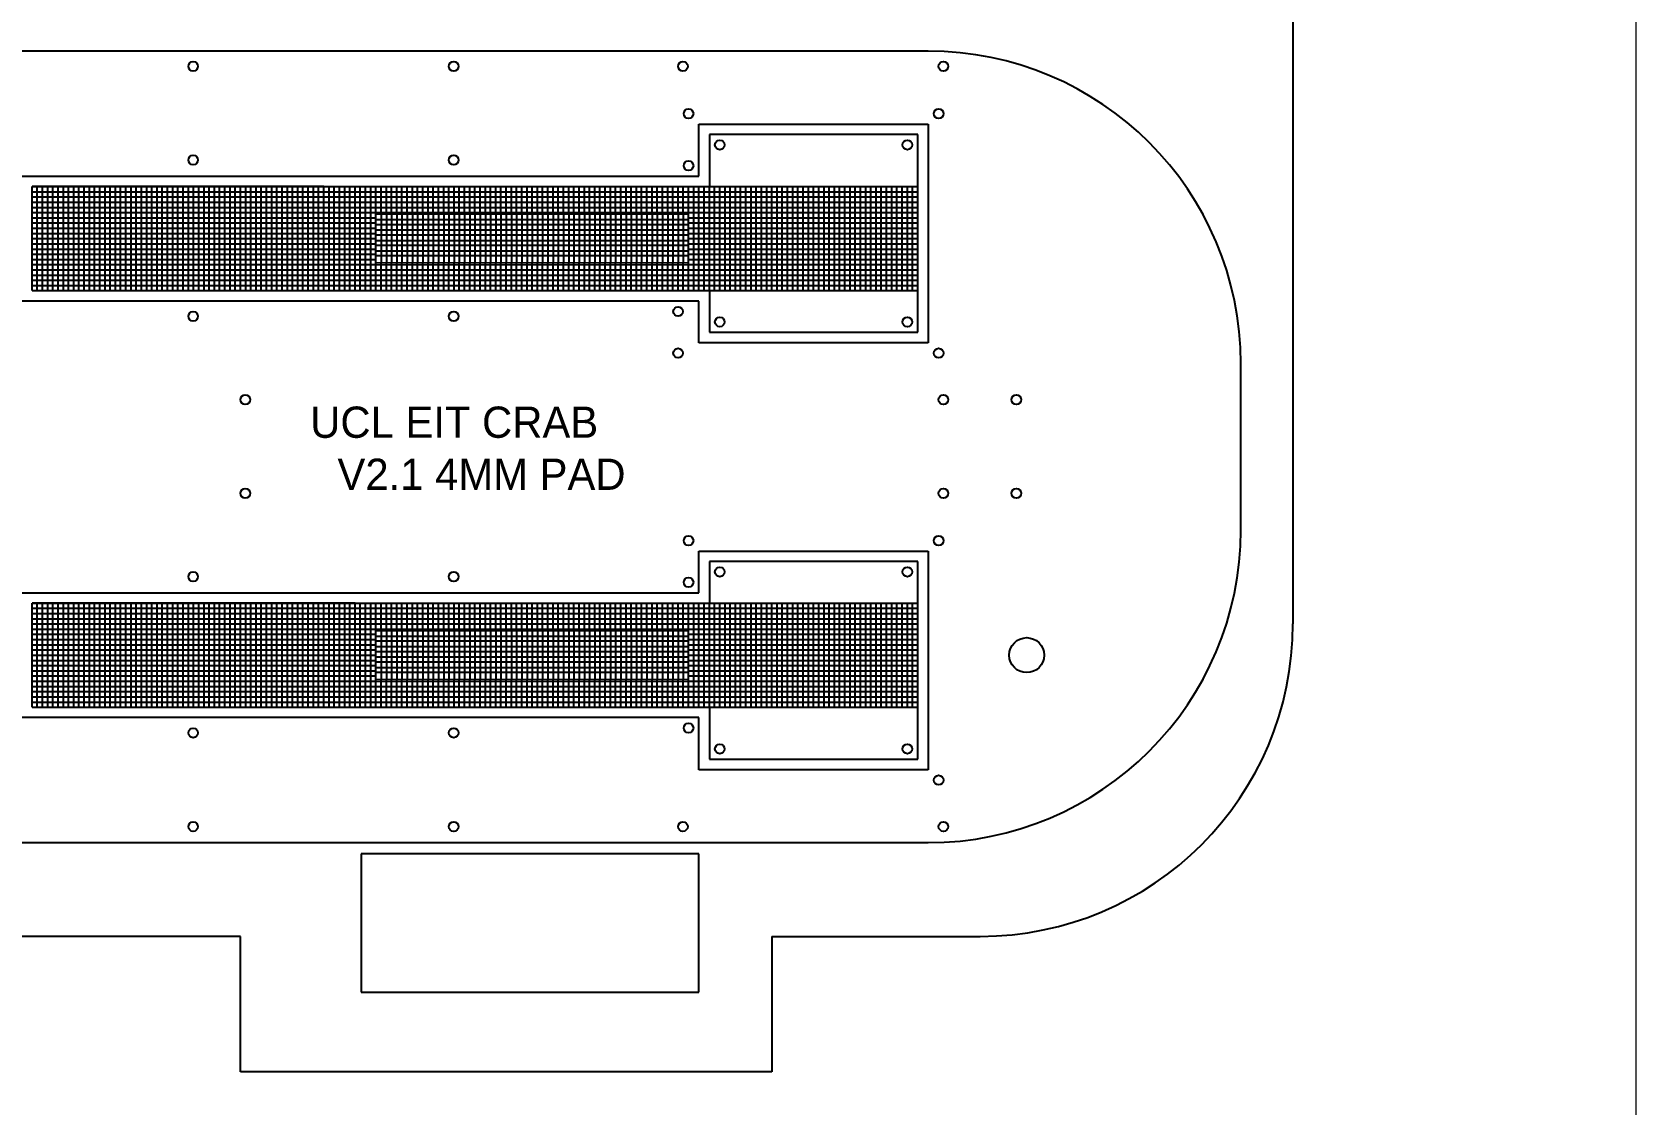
# Model space of a CAD drawing. Header units: millimetres. Extents: x 43.3 to 83.3, y 94.2 to 164.2.
# Drawn here: x 67.9 to 83.29, y 107.78 to 118.08 of the extents above; entities that cross this region are included whole.
import ezdxf

# ---------------------------------------------------------------- set-up
doc = ezdxf.new("R2010")
doc.units = ezdxf.units.MM
for name, color, linetype in [('Adhesion Layer', 52, 'Continuous'), ('Foil', 5, 'Continuous'), ('Opening', 1, 'Continuous'), ('Outline', 3, 'Continuous'), ('Rasters', 6, 'Continuous')]:
    doc.layers.add(name, color=color, linetype=linetype)

# ---------------------------------------------------------------- blocks, each defined once
blk = doc.blocks.new('*U99')
at = {"layer": 'Rasters'}
blk.add_line((0, 0.233), (0, -0.233), dxfattribs=at)
blk = doc.blocks.new('*U100')
at = {"layer": 'Rasters', "color": 0, "linetype": 'ByBlock', "lineweight": -2, "transparency": 16777216}
for p in [(0, 0), (0.05, 0), (0.1, 0), (0.15, 0), (0.2, 0), (0.25, 0), (0.3, 0), (0.35, 0), (0.4, 0), (0.45, 0), (0.5, 0), (0.55, 0), (0.6, 0), (0.65, 0), (0.7, 0), (0.75, 0), (0.8, 0), (0.85, 0), (0.9, 0), (0.95, 0), (1, 0), (1.05, 0), (1.1, 0), (1.15, 0), (1.2, 0), (1.25, 0), (1.3, 0), (1.35, 0), (1.4, 0), (1.45, 0), (1.5, 0), (1.55, 0), (1.6, 0), (1.65, 0), (1.7, 0), (1.75, 0), (1.8, 0), (1.85, 0), (1.9, 0), (1.95, 0), (2, 0), (2.05, 0), (2.1, 0), (2.15, 0), (2.2, 0), (2.25, 0), (2.3, 0), (2.35, 0), (2.4, 0), (2.45, 0), (2.5, 0), (2.55, 0), (2.6, 0), (2.65, 0), (2.7, 0), (2.75, 0), (2.8, 0), (2.85, 0), (2.9, 0)]:
    blk.add_blockref('*U99', p, dxfattribs=at)
blk = doc.blocks.new('*U106')
at = {"layer": 'Rasters'}
blk.add_line((0, 0.233), (0, -0.233), dxfattribs=at)
blk = doc.blocks.new('*U107')
at = {"layer": 'Rasters', "color": 0, "linetype": 'ByBlock', "lineweight": -2, "transparency": 16777216}
for p in [(0, 0), (0.05, 0), (0.1, 0), (0.15, 0), (0.2, 0), (0.25, 0), (0.3, 0), (0.35, 0), (0.4, 0), (0.45, 0), (0.5, 0), (0.55, 0), (0.6, 0), (0.65, 0), (0.7, 0), (0.75, 0), (0.8, 0), (0.85, 0), (0.9, 0), (0.95, 0), (1, 0), (1.05, 0), (1.1, 0), (1.15, 0), (1.2, 0), (1.25, 0), (1.3, 0), (1.35, 0), (1.4, 0), (1.45, 0), (1.5, 0), (1.55, 0), (1.6, 0), (1.65, 0), (1.7, 0), (1.75, 0), (1.8, 0), (1.85, 0), (1.9, 0), (1.95, 0), (2, 0), (2.05, 0), (2.1, 0), (2.15, 0), (2.2, 0), (2.25, 0), (2.3, 0), (2.35, 0), (2.4, 0), (2.45, 0), (2.5, 0), (2.55, 0), (2.6, 0), (2.65, 0), (2.7, 0), (2.75, 0), (2.8, 0), (2.85, 0), (2.9, 0)]:
    blk.add_blockref('*U106', p, dxfattribs=at)

msp = doc.modelspace()

# ---------------------------------------------------------------- linework, layer by layer
at = {"layer": 'Adhesion Layer'}
for p, q in [((67.9, 115.6), (67.9, 116.6)), ((67.9, 116.6), (76.4, 116.6)), ((67.9, 116.55), (76.4, 116.55)), ((67.95, 115.6), (67.95, 116.6)), ((68, 115.6), (68, 116.6)), ((68.05, 115.6), (68.05, 116.6)), ((68.1, 115.6), (68.1, 116.6)), ((68.15, 115.6), (68.15, 116.6)), ((68.2, 115.6), (68.2, 116.6)), ((68.25, 115.6), (68.25, 116.6)), ((68.3, 115.6), (68.3, 116.6)), ((68.35, 115.6), (68.35, 116.6)), ((68.4, 115.6), (68.4, 116.6)), ((68.45, 115.6), (68.45, 116.6)), ((68.5, 115.6), (68.5, 116.6)), ((68.55, 115.6), (68.55, 116.6)), ((68.6, 115.6), (68.6, 116.6)), ((68.65, 115.6), (68.65, 116.6)), ((68.7, 115.6), (68.7, 116.6)), ((68.75, 115.6), (68.75, 116.6)), ((68.8, 115.6), (68.8, 116.6)), ((68.85, 115.6), (68.85, 116.6)), ((68.9, 115.6), (68.9, 116.6)), ((68.95, 115.6), (68.95, 116.6)), ((69, 115.6), (69, 116.6)), ((69.05, 115.6), (69.05, 116.6)), ((69.1, 115.6), (69.1, 116.6)), ((69.15, 115.6), (69.15, 116.6)), ((69.2, 115.6), (69.2, 116.6)), ((69.25, 115.6), (69.25, 116.6)), ((69.3, 115.6), (69.3, 116.6)), ((69.35, 115.6), (69.35, 116.6)), ((69.4, 115.6), (69.4, 116.6)), ((69.45, 115.6), (69.45, 116.6)), ((69.5, 115.6), (69.5, 116.6)), ((69.55, 115.6), (69.55, 116.6)), ((69.6, 115.6), (69.6, 116.6)), ((69.65, 115.6), (69.65, 116.6)), ((69.7, 115.6), (69.7, 116.6)), ((69.75, 115.6), (69.75, 116.6)), ((69.8, 115.6), (69.8, 116.6)), ((69.85, 115.6), (69.85, 116.6)), ((69.9, 115.6), (69.9, 116.6)), ((69.95, 115.6), (69.95, 116.6)), ((70, 115.6), (70, 116.6)), ((70.05, 115.6), (70.05, 116.6)), ((70.1, 115.6), (70.1, 116.6)), ((70.15, 115.6), (70.15, 116.6)), ((70.2, 115.6), (70.2, 116.6)), ((70.25, 115.6), (70.25, 116.6)), ((70.3, 115.6), (70.3, 116.6)), ((70.35, 115.6), (70.35, 116.6)), ((70.4, 115.6), (70.4, 116.6)), ((70.45, 115.6), (70.45, 116.6)), ((70.5, 115.6), (70.5, 116.6)), ((70.55, 115.6), (70.55, 116.6)), ((70.6, 115.6), (70.6, 116.6)), ((70.65, 115.6), (70.65, 116.6)), ((70.7, 115.6), (70.7, 116.6)), ((70.75, 115.6), (70.75, 116.6)), ((70.8, 115.6), (70.8, 116.6)), ((70.85, 115.6), (70.85, 116.6)), ((70.9, 115.6), (70.9, 116.6)), ((70.95, 115.6), (70.95, 116.6)), ((71, 115.6), (71, 116.6)), ((71.05, 115.6), (71.05, 116.6)), ((71.1, 115.6), (71.1, 116.6)), ((71.15, 115.6), (71.15, 116.6)), ((71.2, 115.6), (71.2, 116.6)), ((71.25, 116.333), (71.25, 116.6)), ((71.3, 116.333), (71.3, 116.6)), ((71.35, 116.333), (71.35, 116.6)), ((71.4, 116.333), (71.4, 116.6)), ((71.45, 116.333), (71.45, 116.6)), ((71.5, 116.333), (71.5, 116.6)), ((71.55, 116.333), (71.55, 116.6)), ((71.6, 116.333), (71.6, 116.6)), ((71.65, 116.333), (71.65, 116.6)), ((71.7, 116.333), (71.7, 116.6)), ((71.75, 116.333), (71.75, 116.6)), ((71.8, 116.333), (71.8, 116.6)), ((71.85, 116.333), (71.85, 116.6)), ((71.9, 116.333), (71.9, 116.6)), ((71.95, 116.333), (71.95, 116.6)), ((72, 116.333), (72, 116.6)), ((72.05, 116.333), (72.05, 116.6)), ((72.1, 116.333), (72.1, 116.6)), ((72.15, 116.333), (72.15, 116.6)), ((72.2, 116.333), (72.2, 116.6)), ((72.25, 116.333), (72.25, 116.6)), ((72.3, 116.333), (72.3, 116.6)), ((72.35, 116.333), (72.35, 116.6)), ((72.4, 116.333), (72.4, 116.6)), ((72.45, 116.333), (72.45, 116.6)), ((72.5, 116.333), (72.5, 116.6)), ((72.55, 116.333), (72.55, 116.6)), ((72.6, 116.333), (72.6, 116.6)), ((72.65, 116.333), (72.65, 116.6)), ((72.7, 116.333), (72.7, 116.6)), ((72.75, 116.333), (72.75, 116.6)), ((72.8, 116.333), (72.8, 116.6)), ((72.85, 116.333), (72.85, 116.6)), ((72.9, 116.333), (72.9, 116.6)), ((72.95, 116.333), (72.95, 116.6)), ((73, 116.333), (73, 116.6)), ((73.05, 116.333), (73.05, 116.6)), ((73.1, 116.333), (73.1, 116.6)), ((73.15, 116.333), (73.15, 116.6)), ((73.2, 116.333), (73.2, 116.6)), ((73.25, 116.333), (73.25, 116.6)), ((73.3, 116.333), (73.3, 116.6)), ((73.35, 116.333), (73.35, 116.6)), ((73.4, 116.333), (73.4, 116.6)), ((73.45, 116.333), (73.45, 116.6)), ((73.5, 116.333), (73.5, 116.6)), ((73.55, 116.333), (73.55, 116.6)), ((73.6, 116.333), (73.6, 116.6)), ((73.65, 116.333), (73.65, 116.6)), ((73.7, 116.333), (73.7, 116.6)), ((73.75, 116.333), (73.75, 116.6)), ((73.8, 116.333), (73.8, 116.6)), ((73.85, 116.333), (73.85, 116.6)), ((73.9, 116.333), (73.9, 116.6)), ((73.95, 116.333), (73.95, 116.6)), ((74, 116.333), (74, 116.6)), ((74.05, 116.333), (74.05, 116.6)), ((74.1, 116.333), (74.1, 116.6)), ((74.15, 116.333), (74.15, 116.6)), ((74.2, 115.6), (74.2, 116.6)), ((74.25, 115.6), (74.25, 116.6)), ((74.3, 115.6), (74.3, 116.6)), ((74.35, 115.6), (74.35, 116.6)), ((74.4, 115.6), (74.4, 116.6)), ((74.45, 115.6), (74.45, 116.6)), ((74.5, 115.6), (74.5, 116.6)), ((74.55, 115.6), (74.55, 116.6)), ((74.6, 115.6), (74.6, 116.6)), ((74.65, 115.6), (74.65, 116.6)), ((74.7, 115.6), (74.7, 116.6)), ((74.75, 115.6), (74.75, 116.6)), ((74.8, 115.6), (74.8, 116.6)), ((74.85, 115.6), (74.85, 116.6)), ((74.9, 115.6), (74.9, 116.6)), ((74.95, 115.6), (74.95, 116.6)), ((75, 115.6), (75, 116.6)), ((75.05, 115.6), (75.05, 116.6)), ((75.1, 115.6), (75.1, 116.6)), ((75.15, 115.6), (75.15, 116.6)), ((75.2, 115.6), (75.2, 116.6)), ((75.25, 115.6), (75.25, 116.6)), ((75.3, 115.6), (75.3, 116.6)), ((75.35, 115.6), (75.35, 116.6)), ((75.4, 115.6), (75.4, 116.6)), ((75.45, 115.6), (75.45, 116.6)), ((75.5, 115.6), (75.5, 116.6)), ((75.55, 115.6), (75.55, 116.6)), ((75.6, 115.6), (75.6, 116.6)), ((75.65, 115.6), (75.65, 116.6)), ((75.7, 115.6), (75.7, 116.6)), ((75.75, 115.6), (75.75, 116.6)), ((75.8, 115.6), (75.8, 116.6)), ((75.85, 115.6), (75.85, 116.6)), ((75.9, 115.6), (75.9, 116.6)), ((75.95, 115.6), (75.95, 116.6)), ((76, 115.6), (76, 116.6)), ((76.05, 115.6), (76.05, 116.6)), ((76.1, 115.6), (76.1, 116.6)), ((76.15, 115.6), (76.15, 116.6)), ((76.2, 115.6), (76.2, 116.6)), ((76.25, 115.6), (76.25, 116.6)), ((76.3, 115.6), (76.3, 116.6)), ((76.35, 115.6), (76.35, 116.6)), ((76.4, 115.6), (76.4, 116.6)), ((67.9, 116.5), (76.4, 116.5)), ((67.9, 116.45), (76.4, 116.45)), ((67.9, 116.4), (76.4, 116.4)), ((67.9, 116.35), (76.4, 116.35)), ((67.9, 116.3), (71.2, 116.3)), ((67.9, 116.25), (71.2, 116.25)), ((74.2, 116.3), (76.4, 116.3)), ((74.2, 116.25), (76.4, 116.25)), ((67.9, 116.2), (71.2, 116.2)), ((67.9, 116.15), (71.2, 116.15)), ((67.9, 116.1), (71.2, 116.1)), ((74.2, 116.2), (76.4, 116.2)), ((74.2, 116.15), (76.4, 116.15)), ((74.2, 116.1), (76.4, 116.1)), ((67.9, 116.05), (71.2, 116.05)), ((67.9, 116), (71.2, 116)), ((67.9, 115.95), (71.2, 115.95)), ((74.2, 116.05), (76.4, 116.05)), ((74.2, 116), (76.4, 116)), ((74.2, 115.95), (76.4, 115.95)), ((67.9, 115.9), (71.2, 115.9)), ((67.9, 115.85), (76.4, 115.85)), ((67.9, 115.8), (76.4, 115.8)), ((67.9, 115.75), (76.4, 115.75)), ((71.25, 115.6), (71.25, 115.867)), ((71.3, 115.6), (71.3, 115.867)), ((71.35, 115.6), (71.35, 115.867)), ((71.4, 115.6), (71.4, 115.867)), ((71.45, 115.6), (71.45, 115.867)), ((71.5, 115.6), (71.5, 115.867)), ((71.55, 115.6), (71.55, 115.867)), ((71.6, 115.6), (71.6, 115.867)), ((71.65, 115.6), (71.65, 115.867)), ((71.7, 115.6), (71.7, 115.867)), ((71.75, 115.6), (71.75, 115.867)), ((71.8, 115.6), (71.8, 115.867)), ((71.85, 115.6), (71.85, 115.867)), ((71.9, 115.6), (71.9, 115.867)), ((71.95, 115.6), (71.95, 115.867)), ((72, 115.6), (72, 115.867)), ((72.05, 115.6), (72.05, 115.867)), ((72.1, 115.6), (72.1, 115.867)), ((72.15, 115.6), (72.15, 115.867)), ((72.2, 115.6), (72.2, 115.867)), ((72.25, 115.6), (72.25, 115.867)), ((72.3, 115.6), (72.3, 115.867)), ((72.35, 115.6), (72.35, 115.867)), ((72.4, 115.6), (72.4, 115.867)), ((72.45, 115.6), (72.45, 115.867)), ((72.5, 115.6), (72.5, 115.867)), ((72.55, 115.6), (72.55, 115.867)), ((72.6, 115.6), (72.6, 115.867)), ((72.65, 115.6), (72.65, 115.867)), ((72.7, 115.6), (72.7, 115.867)), ((72.75, 115.6), (72.75, 115.867)), ((72.8, 115.6), (72.8, 115.867)), ((72.85, 115.6), (72.85, 115.867)), ((72.9, 115.6), (72.9, 115.867)), ((72.95, 115.6), (72.95, 115.867)), ((73, 115.6), (73, 115.867)), ((73.05, 115.6), (73.05, 115.867)), ((73.1, 115.6), (73.1, 115.867)), ((73.15, 115.6), (73.15, 115.867)), ((73.2, 115.6), (73.2, 115.867)), ((73.25, 115.6), (73.25, 115.867)), ((73.3, 115.6), (73.3, 115.867)), ((73.35, 115.6), (73.35, 115.867)), ((73.4, 115.6), (73.4, 115.867)), ((73.45, 115.6), (73.45, 115.867)), ((73.5, 115.6), (73.5, 115.867)), ((73.55, 115.6), (73.55, 115.867)), ((73.6, 115.6), (73.6, 115.867)), ((73.65, 115.6), (73.65, 115.867)), ((73.7, 115.6), (73.7, 115.867)), ((73.75, 115.6), (73.75, 115.867)), ((73.8, 115.6), (73.8, 115.867)), ((73.85, 115.6), (73.85, 115.867)), ((73.9, 115.6), (73.9, 115.867)), ((73.95, 115.6), (73.95, 115.867)), ((74, 115.6), (74, 115.867)), ((74.05, 115.6), (74.05, 115.867)), ((74.1, 115.6), (74.1, 115.867)), ((74.15, 115.6), (74.15, 115.867)), ((74.2, 115.9), (76.4, 115.9)), ((67.9, 115.7), (76.4, 115.7)), ((67.9, 115.65), (76.4, 115.65)), ((67.9, 115.6), (76.4, 115.6)), ((67.9, 111.6), (67.9, 112.6)), ((67.9, 112.6), (76.4, 112.6)), ((67.9, 112.55), (76.4, 112.55)), ((67.95, 111.6), (67.95, 112.6)), ((68, 111.6), (68, 112.6)), ((68.05, 111.6), (68.05, 112.6)), ((68.1, 111.6), (68.1, 112.6)), ((68.15, 111.6), (68.15, 112.6)), ((68.2, 111.6), (68.2, 112.6)), ((68.25, 111.6), (68.25, 112.6)), ((68.3, 111.6), (68.3, 112.6)), ((68.35, 111.6), (68.35, 112.6)), ((68.4, 111.6), (68.4, 112.6)), ((68.45, 111.6), (68.45, 112.6)), ((68.5, 111.6), (68.5, 112.6)), ((68.55, 111.6), (68.55, 112.6)), ((68.6, 111.6), (68.6, 112.6)), ((68.65, 111.6), (68.65, 112.6)), ((68.7, 111.6), (68.7, 112.6)), ((68.75, 111.6), (68.75, 112.6)), ((68.8, 111.6), (68.8, 112.6)), ((68.85, 111.6), (68.85, 112.6)), ((68.9, 111.6), (68.9, 112.6)), ((68.95, 111.6), (68.95, 112.6)), ((69, 111.6), (69, 112.6)), ((69.05, 111.6), (69.05, 112.6)), ((69.1, 111.6), (69.1, 112.6)), ((69.15, 111.6), (69.15, 112.6)), ((69.2, 111.6), (69.2, 112.6)), ((69.25, 111.6), (69.25, 112.6)), ((69.3, 111.6), (69.3, 112.6)), ((69.35, 111.6), (69.35, 112.6)), ((69.4, 111.6), (69.4, 112.6)), ((69.45, 111.6), (69.45, 112.6)), ((69.5, 111.6), (69.5, 112.6)), ((69.55, 111.6), (69.55, 112.6)), ((69.6, 111.6), (69.6, 112.6)), ((69.65, 111.6), (69.65, 112.6)), ((69.7, 111.6), (69.7, 112.6)), ((69.75, 111.6), (69.75, 112.6)), ((69.8, 111.6), (69.8, 112.6)), ((69.85, 111.6), (69.85, 112.6)), ((69.9, 111.6), (69.9, 112.6)), ((69.95, 111.6), (69.95, 112.6)), ((70, 111.6), (70, 112.6)), ((70.05, 111.6), (70.05, 112.6)), ((70.1, 111.6), (70.1, 112.6)), ((70.15, 111.6), (70.15, 112.6)), ((70.2, 111.6), (70.2, 112.6)), ((70.25, 111.6), (70.25, 112.6)), ((70.3, 111.6), (70.3, 112.6)), ((70.35, 111.6), (70.35, 112.6)), ((70.4, 111.6), (70.4, 112.6)), ((70.45, 111.6), (70.45, 112.6)), ((70.5, 111.6), (70.5, 112.6)), ((70.55, 111.6), (70.55, 112.6)), ((70.6, 111.6), (70.6, 112.6)), ((70.65, 111.6), (70.65, 112.6)), ((70.7, 111.6), (70.7, 112.6)), ((70.75, 111.6), (70.75, 112.6)), ((70.8, 111.6), (70.8, 112.6)), ((70.85, 111.6), (70.85, 112.6)), ((70.9, 111.6), (70.9, 112.6)), ((70.95, 111.6), (70.95, 112.6)), ((71, 111.6), (71, 112.6)), ((71.05, 111.6), (71.05, 112.6)), ((71.1, 111.6), (71.1, 112.6)), ((71.15, 111.6), (71.15, 112.6)), ((71.2, 111.6), (71.2, 112.6)), ((71.25, 112.333), (71.25, 112.6)), ((71.3, 112.333), (71.3, 112.6)), ((71.35, 112.333), (71.35, 112.6)), ((71.4, 112.333), (71.4, 112.6)), ((71.45, 112.333), (71.45, 112.6)), ((71.5, 112.333), (71.5, 112.6)), ((71.55, 112.333), (71.55, 112.6)), ((71.6, 112.333), (71.6, 112.6)), ((71.65, 112.333), (71.65, 112.6)), ((71.7, 112.333), (71.7, 112.6)), ((71.75, 112.333), (71.75, 112.6)), ((71.8, 112.333), (71.8, 112.6)), ((71.85, 112.333), (71.85, 112.6)), ((71.9, 112.333), (71.9, 112.6)), ((71.95, 112.333), (71.95, 112.6)), ((72, 112.333), (72, 112.6)), ((72.05, 112.333), (72.05, 112.6)), ((72.1, 112.333), (72.1, 112.6)), ((72.15, 112.333), (72.15, 112.6)), ((72.2, 112.333), (72.2, 112.6)), ((72.25, 112.333), (72.25, 112.6)), ((72.3, 112.333), (72.3, 112.6)), ((72.35, 112.333), (72.35, 112.6)), ((72.4, 112.333), (72.4, 112.6)), ((72.45, 112.333), (72.45, 112.6)), ((72.5, 112.333), (72.5, 112.6)), ((72.55, 112.333), (72.55, 112.6)), ((72.6, 112.333), (72.6, 112.6)), ((72.65, 112.333), (72.65, 112.6)), ((72.7, 112.333), (72.7, 112.6)), ((72.75, 112.333), (72.75, 112.6)), ((72.8, 112.333), (72.8, 112.6)), ((72.85, 112.333), (72.85, 112.6)), ((72.9, 112.333), (72.9, 112.6)), ((72.95, 112.333), (72.95, 112.6)), ((73, 112.333), (73, 112.6)), ((73.05, 112.333), (73.05, 112.6)), ((73.1, 112.333), (73.1, 112.6)), ((73.15, 112.333), (73.15, 112.6)), ((73.2, 112.333), (73.2, 112.6)), ((73.25, 112.333), (73.25, 112.6)), ((73.3, 112.333), (73.3, 112.6)), ((73.35, 112.333), (73.35, 112.6)), ((73.4, 112.333), (73.4, 112.6)), ((73.45, 112.333), (73.45, 112.6)), ((73.5, 112.333), (73.5, 112.6)), ((73.55, 112.333), (73.55, 112.6)), ((73.6, 112.333), (73.6, 112.6)), ((73.65, 112.333), (73.65, 112.6)), ((73.7, 112.333), (73.7, 112.6)), ((73.75, 112.333), (73.75, 112.6)), ((73.8, 112.333), (73.8, 112.6)), ((73.85, 112.333), (73.85, 112.6)), ((73.9, 112.333), (73.9, 112.6)), ((73.95, 112.333), (73.95, 112.6)), ((74, 112.333), (74, 112.6)), ((74.05, 112.333), (74.05, 112.6)), ((74.1, 112.333), (74.1, 112.6)), ((74.15, 112.333), (74.15, 112.6)), ((74.2, 111.6), (74.2, 112.6)), ((74.25, 111.6), (74.25, 112.6)), ((74.3, 111.6), (74.3, 112.6)), ((74.35, 111.6), (74.35, 112.6)), ((74.4, 111.6), (74.4, 112.6)), ((74.45, 111.6), (74.45, 112.6)), ((74.5, 111.6), (74.5, 112.6)), ((74.55, 111.6), (74.55, 112.6)), ((74.6, 111.6), (74.6, 112.6)), ((74.65, 111.6), (74.65, 112.6)), ((74.7, 111.6), (74.7, 112.6)), ((74.75, 111.6), (74.75, 112.6)), ((74.8, 111.6), (74.8, 112.6)), ((74.85, 111.6), (74.85, 112.6)), ((74.9, 111.6), (74.9, 112.6)), ((74.95, 111.6), (74.95, 112.6)), ((75, 111.6), (75, 112.6)), ((75.05, 111.6), (75.05, 112.6)), ((75.1, 111.6), (75.1, 112.6)), ((75.15, 111.6), (75.15, 112.6)), ((75.2, 111.6), (75.2, 112.6)), ((75.25, 111.6), (75.25, 112.6)), ((75.3, 111.6), (75.3, 112.6)), ((75.35, 111.6), (75.35, 112.6)), ((75.4, 111.6), (75.4, 112.6)), ((75.45, 111.6), (75.45, 112.6)), ((75.5, 111.6), (75.5, 112.6)), ((75.55, 111.6), (75.55, 112.6)), ((75.6, 111.6), (75.6, 112.6)), ((75.65, 111.6), (75.65, 112.6)), ((75.7, 111.6), (75.7, 112.6)), ((75.75, 111.6), (75.75, 112.6)), ((75.8, 111.6), (75.8, 112.6)), ((75.85, 111.6), (75.85, 112.6)), ((75.9, 111.6), (75.9, 112.6)), ((75.95, 111.6), (75.95, 112.6)), ((76, 111.6), (76, 112.6)), ((76.05, 111.6), (76.05, 112.6)), ((76.1, 111.6), (76.1, 112.6)), ((76.15, 111.6), (76.15, 112.6)), ((76.2, 111.6), (76.2, 112.6)), ((76.25, 111.6), (76.25, 112.6)), ((76.3, 111.6), (76.3, 112.6)), ((76.35, 111.6), (76.35, 112.6)), ((76.4, 111.6), (76.4, 112.6)), ((67.9, 112.5), (76.4, 112.5)), ((67.9, 112.45), (76.4, 112.45)), ((67.9, 112.4), (76.4, 112.4)), ((67.9, 112.35), (76.4, 112.35)), ((67.9, 112.3), (71.2, 112.3)), ((67.9, 112.25), (71.2, 112.25)), ((74.2, 112.3), (76.4, 112.3)), ((74.2, 112.25), (76.4, 112.25)), ((67.9, 112.2), (71.2, 112.2)), ((67.9, 112.15), (71.2, 112.15)), ((67.9, 112.1), (71.2, 112.1)), ((74.2, 112.2), (76.4, 112.2)), ((74.2, 112.15), (76.4, 112.15)), ((74.2, 112.1), (76.4, 112.1)), ((67.9, 112.05), (71.2, 112.05)), ((67.9, 112), (71.2, 112)), ((67.9, 111.95), (71.2, 111.95)), ((67.9, 111.9), (71.2, 111.9)), ((74.2, 112.05), (76.4, 112.05)), ((74.2, 112), (76.4, 112)), ((74.2, 111.95), (76.4, 111.95)), ((74.2, 111.9), (76.4, 111.9)), ((67.9, 111.85), (76.4, 111.85)), ((67.9, 111.8), (76.4, 111.8)), ((67.9, 111.75), (76.4, 111.75)), ((71.25, 111.6), (71.25, 111.867)), ((71.3, 111.6), (71.3, 111.867)), ((71.35, 111.6), (71.35, 111.867)), ((71.4, 111.6), (71.4, 111.867)), ((71.45, 111.6), (71.45, 111.867)), ((71.5, 111.6), (71.5, 111.867)), ((71.55, 111.6), (71.55, 111.867)), ((71.6, 111.6), (71.6, 111.867)), ((71.65, 111.6), (71.65, 111.867)), ((71.7, 111.6), (71.7, 111.867)), ((71.75, 111.6), (71.75, 111.867)), ((71.8, 111.6), (71.8, 111.867)), ((71.85, 111.6), (71.85, 111.867)), ((71.9, 111.6), (71.9, 111.867)), ((71.95, 111.6), (71.95, 111.867)), ((72, 111.6), (72, 111.867)), ((72.05, 111.6), (72.05, 111.867)), ((72.1, 111.6), (72.1, 111.867)), ((72.15, 111.6), (72.15, 111.867)), ((72.2, 111.6), (72.2, 111.867)), ((72.25, 111.6), (72.25, 111.867)), ((72.3, 111.6), (72.3, 111.867)), ((72.35, 111.6), (72.35, 111.867)), ((72.4, 111.6), (72.4, 111.867)), ((72.45, 111.6), (72.45, 111.867)), ((72.5, 111.6), (72.5, 111.867)), ((72.55, 111.6), (72.55, 111.867)), ((72.6, 111.6), (72.6, 111.867)), ((72.65, 111.6), (72.65, 111.867)), ((72.7, 111.6), (72.7, 111.867)), ((72.75, 111.6), (72.75, 111.867)), ((72.8, 111.6), (72.8, 111.867)), ((72.85, 111.6), (72.85, 111.867)), ((72.9, 111.6), (72.9, 111.867)), ((72.95, 111.6), (72.95, 111.867)), ((73, 111.6), (73, 111.867)), ((73.05, 111.6), (73.05, 111.867)), ((73.1, 111.6), (73.1, 111.867)), ((73.15, 111.6), (73.15, 111.867)), ((73.2, 111.6), (73.2, 111.867)), ((73.25, 111.6), (73.25, 111.867)), ((73.3, 111.6), (73.3, 111.867)), ((73.35, 111.6), (73.35, 111.867)), ((73.4, 111.6), (73.4, 111.867)), ((73.45, 111.6), (73.45, 111.867)), ((73.5, 111.6), (73.5, 111.867)), ((73.55, 111.6), (73.55, 111.867)), ((73.6, 111.6), (73.6, 111.867)), ((73.65, 111.6), (73.65, 111.867)), ((73.7, 111.6), (73.7, 111.867)), ((73.75, 111.6), (73.75, 111.867)), ((73.8, 111.6), (73.8, 111.867)), ((73.85, 111.6), (73.85, 111.867)), ((73.9, 111.6), (73.9, 111.867)), ((73.95, 111.6), (73.95, 111.867)), ((74, 111.6), (74, 111.867)), ((74.05, 111.6), (74.05, 111.867)), ((74.1, 111.6), (74.1, 111.867)), ((74.15, 111.6), (74.15, 111.867)), ((67.9, 111.7), (76.4, 111.7)), ((67.9, 111.65), (76.4, 111.65)), ((67.9, 111.6), (76.4, 111.6))]:
    msp.add_line(p, q, dxfattribs=at)
at = {"layer": 'Foil'}
for p, q in [((70.7, 117.9), (63.2, 117.9)), ((74.4, 117.9), (70.7, 117.9)), ((76.4, 117.9), (74.4, 117.9)), ((76.5, 117.9), (76.4, 117.9)), ((74.3, 116.7), (74.3, 117.2)), ((74.3, 117.2), (74.4, 117.2)), ((74.4, 117.2), (76.5, 117.2)), ((76.5, 117.2), (76.5, 116.1)), ((76.4, 117.1), (74.4, 117.1)), ((74.4, 117.1), (74.4, 116.6)), ((76.4, 115.2), (76.4, 117.1)), ((63.4, 116.7), (68.1, 116.7)), ((68.1, 116.7), (70.7, 116.7)), ((70.7, 116.7), (74.3, 116.7)), ((70.7, 116.6), (67.9, 116.6)), ((70.7, 116.6), (74.4, 116.6)), ((76.5, 116.1), (76.5, 115.1)), ((67.9, 115.6), (70.7, 115.6)), ((70.7, 115.6), (71, 115.6)), ((71, 115.6), (74.4, 115.6)), ((74.4, 115.6), (74.4, 115.2)), ((68, 115.5), (64.3, 115.5)), ((70.7, 115.5), (68, 115.5)), ((74.2, 115.5), (70.7, 115.5)), ((74.3, 115.5), (74.2, 115.5)), ((74.3, 115.1), (74.3, 115.5)), ((74.4, 115.2), (76.4, 115.2)), ((74.4, 115.1), (74.3, 115.1)), ((76.5, 115.1), (74.4, 115.1)), ((79.5, 113.3), (79.5, 114.9)), ((74.3, 112.7), (74.3, 113.1)), ((74.3, 113.1), (74.4, 113.1)), ((74.4, 113.1), (76.5, 113.1)), ((76.4, 113), (74.4, 113)), ((74.4, 113), (74.4, 112.6)), ((76.4, 111.1), (76.4, 113)), ((76.5, 113.1), (76.5, 112.1)), ((64.4, 112.7), (68, 112.7)), ((68, 112.7), (70.7, 112.7)), ((70.7, 112.7), (74.3, 112.7)), ((70.7, 112.6), (67.9, 112.6)), ((71, 112.6), (70.7, 112.6)), ((71, 112.6), (74.4, 112.6)), ((76.5, 112.1), (76.5, 111)), ((67.9, 111.6), (70.7, 111.6)), ((70.7, 111.6), (71, 111.6)), ((71, 111.6), (74.4, 111.6)), ((74.4, 111.6), (74.4, 111.1)), ((68.1, 111.5), (64.4, 111.5)), ((70.7, 111.5), (68.1, 111.5)), ((74.2, 111.5), (70.7, 111.5)), ((74.3, 111.5), (74.2, 111.5)), ((74.3, 111), (74.3, 111.5)), ((74.4, 111), (74.3, 111)), ((74.4, 111.1), (76.4, 111.1)), ((76.5, 111), (74.4, 111)), ((64.2, 110.3), (70.7, 110.3)), ((70.7, 110.3), (74.2, 110.3)), ((74.2, 110.3), (76.4, 110.3)), ((76.4, 110.3), (76.5, 110.3)), ((74.2, 110.191), (71.057, 110.191)), ((71.057, 110.191), (71.057, 108.865)), ((74.3, 110.191), (74.2, 110.191)), ((74.3, 108.865), (74.3, 110.191)), ((71.057, 108.865), (74.2, 108.865)), ((74.2, 108.865), (74.3, 108.865))]:
    msp.add_line(p, q, dxfattribs=at)
for centre, radius in [((69.446, 117.754), 0.0463), ((71.946, 117.754), 0.0463), ((74.146, 117.754), 0.0463), ((76.646, 117.754), 0.0463), ((74.2, 117.3), 0.0463), ((76.6, 117.3), 0.0463), ((74.5, 117), 0.0463), ((76.3, 117), 0.0463), ((69.446, 116.854), 0.0463), ((71.946, 116.854), 0.0463), ((74.2, 116.8), 0.0463), ((74.1, 115.4), 0.0463), ((69.446, 115.354), 0.0463), ((71.946, 115.354), 0.0463), ((74.5, 115.3), 0.0463), ((76.3, 115.3), 0.0463), ((74.1, 115), 0.0463), ((76.6, 115), 0.0463), ((69.946, 114.554), 0.0463), ((76.646, 114.554), 0.0463), ((77.346, 114.554), 0.0463), ((69.946, 113.654), 0.0463), ((76.646, 113.654), 0.0463), ((77.346, 113.654), 0.0463), ((74.2, 113.2), 0.0463), ((76.6, 113.2), 0.0463), ((69.446, 112.854), 0.0463), ((71.946, 112.854), 0.0463), ((74.2, 112.8), 0.0463), ((74.5, 112.9), 0.0463), ((76.3, 112.9), 0.0463), ((77.446, 112.1), 0.168), ((74.2, 111.4), 0.0463), ((69.446, 111.354), 0.0463), ((71.946, 111.354), 0.0463), ((74.5, 111.2), 0.0463), ((76.3, 111.2), 0.0463), ((76.6, 110.9), 0.0463), ((69.446, 110.454), 0.0463), ((71.946, 110.454), 0.0463), ((74.146, 110.454), 0.0463), ((76.646, 110.454), 0.0463)]:
    msp.add_circle(centre, radius, dxfattribs=at)
for centre, start, end in [((76.5, 114.9), 0, 90), ((76.5, 113.3), 270, 360)]:
    msp.add_arc(centre, 3, start, end, dxfattribs=at)
at = {"layer": 'Opening', "linetype": 'Continuous', "lineweight": 0}
for p, q in [((83.292, 164.211), (83.292, 94.211)), ((71.2, 115.867), (71.2, 116.333)), ((71.2, 116.333), (74.2, 116.333)), ((74.2, 116.333), (74.2, 115.867)), ((74.2, 115.867), (71.2, 115.867)), ((71.2, 111.867), (71.2, 112.333)), ((71.2, 112.333), (74.2, 112.333)), ((74.2, 112.333), (74.2, 111.867)), ((74.2, 111.867), (71.2, 111.867))]:
    msp.add_line(p, q, dxfattribs=at)
at = {"layer": 'Outline'}
for p, q in [((80, 147.8), (80, 115.1)), ((80, 115.1), (80, 112.4)), ((69.9, 109.4), (64, 109.4)), ((69.9, 108.1), (69.9, 109.4)), ((75, 109.4), (75, 108.1)), ((75, 109.4), (77, 109.4)), ((75, 108.1), (69.9, 108.1))]:
    msp.add_line(p, q, dxfattribs=at)
msp.add_arc((77, 112.4), 3, 270, 0, dxfattribs=at)
at = {"layer": 'Rasters'}
for p, q in [((71.2, 116.283), (74.2, 116.283)), ((74.2, 116.233), (71.2, 116.233)), ((71.25, 116.333), (71.25, 116.333)), ((71.2, 116.183), (74.2, 116.183)), ((74.2, 116.133), (71.2, 116.133)), ((71.2, 116.083), (74.2, 116.083)), ((74.2, 116.033), (71.2, 116.033)), ((71.2, 115.983), (74.2, 115.983)), ((74.2, 115.933), (71.2, 115.933)), ((71.2, 112.283), (74.2, 112.283)), ((74.2, 112.233), (71.2, 112.233)), ((71.25, 112.333), (71.25, 112.333)), ((71.2, 112.183), (74.2, 112.183)), ((74.2, 112.133), (71.2, 112.133)), ((71.2, 112.083), (74.2, 112.083)), ((74.2, 112.033), (71.2, 112.033)), ((71.2, 111.983), (74.2, 111.983)), ((74.2, 111.933), (71.2, 111.933))]:
    msp.add_line(p, q, dxfattribs=at)

# ---------------------------------------------------------------- block references
for name, p in [('*U100', (71.25, 116.1)), ('*U107', (71.25, 112.1))]:
    msp.add_blockref(name, p, dxfattribs=at)

# ---------------------------------------------------------------- texts
at = {"layer": 'Foil'}
for s, p in [('UCL EIT CRAB', (70.569, 114.187)), ('V2.1 4MM PAD', (70.831, 113.687))]:
    msp.add_text(s, height=0.3, dxfattribs=at).set_placement(p)

doc.saveas('drawing.dxf')
